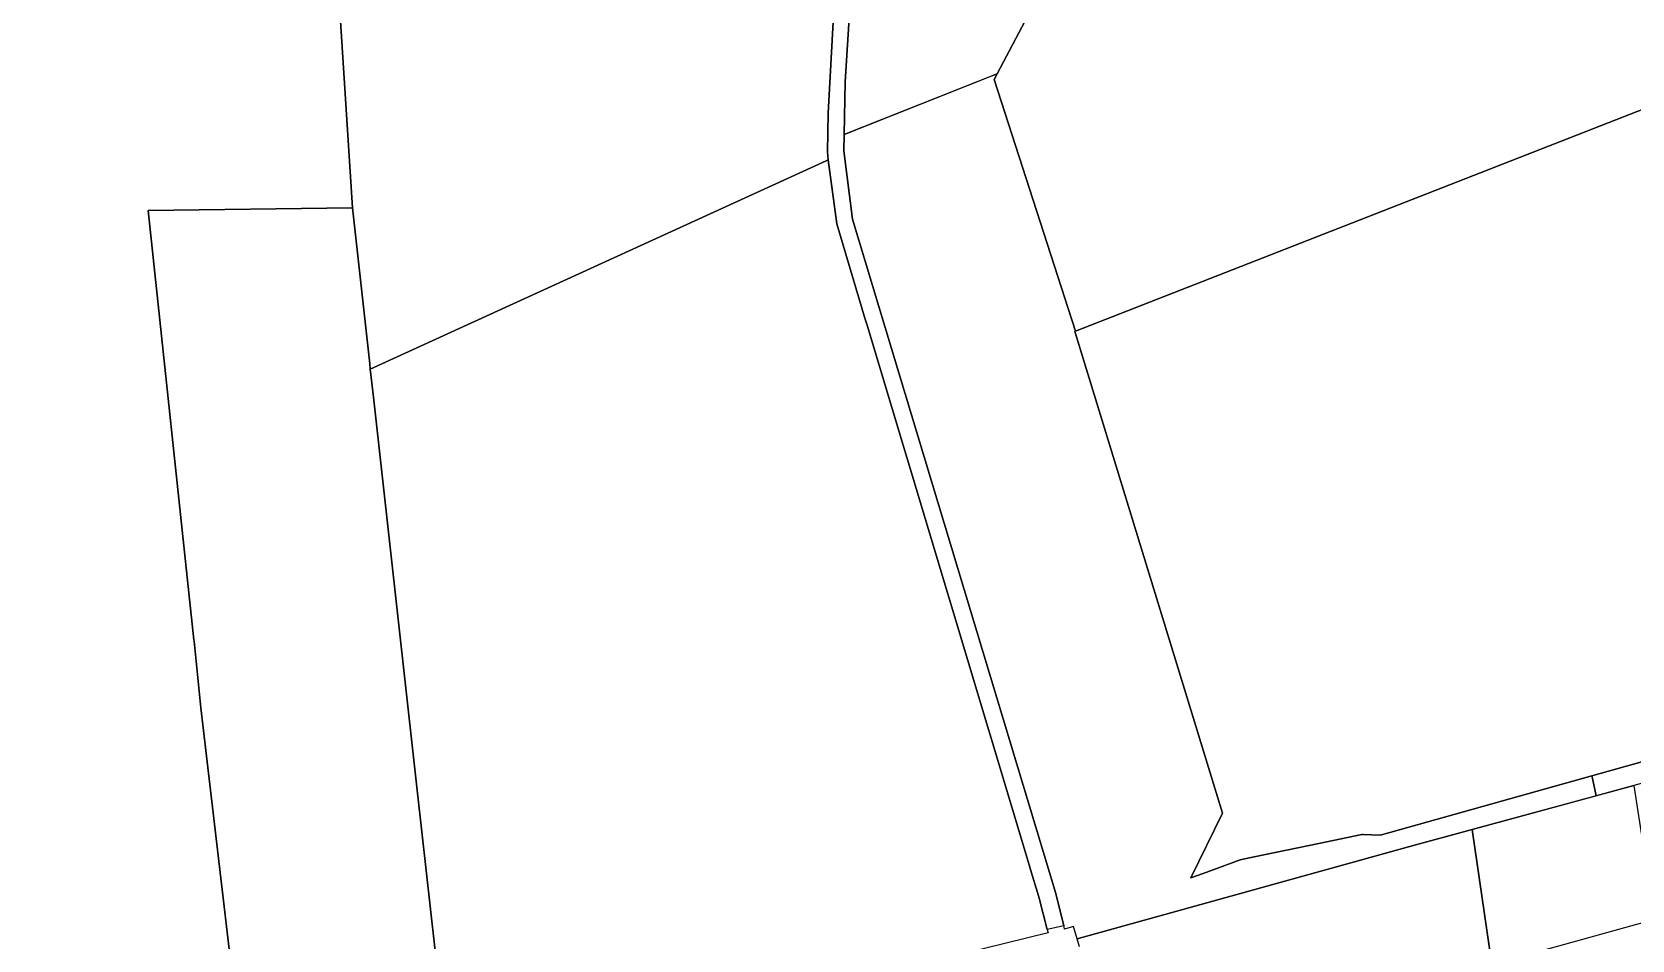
# Model space of a CAD drawing. Header units: metres. Extents: x 3 to 1005126, y 39 to 4383651.
# Drawn here: x 488626.3 to 489110.1, y 4357618.9 to 4357893.5 of the extents above; entities that cross this region are included whole.
import ezdxf

# ---------------------------------------------------------------- set-up
doc = ezdxf.new("R2010")
doc.units = ezdxf.units.M
doc.header["$MEASUREMENT"] = 0
doc.layers.add('TM_Llucmajor', color=7, linetype='Continuous')

msp = doc.modelspace()

# ---------------------------------------------------------------- linework, layer by layer
at = {"layer": 'TM_Llucmajor', "linetype": 'Continuous', "flags": 128}
for points in [[(488880.88, 4358015.86), (488872.2, 4357878.41), (488871.9, 4357862.54), (488871.8, 4357857.55), (488874.42, 4357836.86), (488935.84, 4357632.97), (488938.29, 4357623.16), (488933.29, 4357622.05), (488930.85, 4357631.52), (488930.66, 4357632.22), (488928.16, 4357640.5), (488927.81, 4357641.68), (488878.71, 4357805.16), (488878.17, 4357806.95), (488869.66, 4357835.48), (488867.09, 4357854.79), (488866.82, 4357857.23), (488867.06, 4357868.96), (488870.25, 4357927.88)], [(488933.11, 4357909.33), (488918.16, 4357880.86), (488918.16, 4357880.86), (488871.9, 4357862.54), (488872.2, 4357878.41), (488880.88, 4358015.86)], [(488712.58, 4358006.63), (488723.26, 4357840.33), (488661.51, 4357839.55), (488675.29, 4357709.65), (488675.33, 4357709.28), (488677.43, 4357689.09), (488692.24, 4357562.92), (488692.48, 4357560.89), (488692.67, 4357559.23), (488692.73, 4357558.74), (488693.09, 4357555.8), (488698.15, 4357515.11), (488694.94, 4357514.62), (488558.05, 4357493.91)], [(488870.25, 4357927.88), (488867.06, 4357868.96), (488866.82, 4357857.23), (488867.09, 4357854.79), (488866.44, 4357854.49), (488728.63, 4357791.53), (488728.45, 4357793.14), (488723.26, 4357840.33), (488712.58, 4358006.63)], [(489163.9, 4357889.92), (488941.8, 4357803.06), (488917.26, 4357879.17), (488918.16, 4357880.86), (488933.11, 4357909.33)], [(489184.67, 4357692.8), (489097.96, 4357668.55), (489034.35, 4357650.76), (489033.83, 4357650.61), (489028.77, 4357650.82), (489028.34, 4357650.84), (489015.36, 4357648.14), (488995.8, 4357644.07), (488991.57, 4357643.19), (488980.37, 4357639.07), (488976.72, 4357637.73), (488986.29, 4357657.26), (488941.75, 4357802.62), (488941.63, 4357802.99), (488941.8, 4357803.06), (488941.8, 4357803.06), (489163.9, 4357889.92)], [(488943, 4357616.83), (488942.31, 4357619.25), (489042.52, 4357647.04), (489061.74, 4357652.29), (489067.67, 4357611.46)]]:
    msp.add_lwpolyline(points, dxfattribs=at)
for points in [[(489197.9, 4357870.55), (489275.05, 4357827.04), (489545.3, 4357795.74), (489548.73, 4357795.35), (489549.35, 4357795.28), (489549.41, 4357795.27), (489550.99, 4357795.74), (489551.48, 4357795.89), (489551.9, 4357794.45), (489231.99, 4357698.77), (489110.6, 4357665.63), (489099.22, 4357662.52), (489098.12, 4357667.8), (489097.96, 4357668.55), (489184.67, 4357692.8), (489229.74, 4357705.96), (489156.91, 4357842.17), (489156.34, 4357843.49), (489156.32, 4357844.52), (489175.81, 4357883.06), (489197.9, 4357870.55)], [(488916.53, 4357880.22), (488918.16, 4357880.86), (488917.26, 4357879.17), (488941.8, 4357803.06), (488941.63, 4357802.99), (488941.75, 4357802.62), (488986.29, 4357657.26), (488976.72, 4357637.73), (488980.37, 4357639.07), (488991.57, 4357643.19), (488995.8, 4357644.07), (489015.36, 4357648.14), (489028.34, 4357650.84), (489028.77, 4357650.82), (489033.83, 4357650.61), (489034.35, 4357650.76), (489097.96, 4357668.55), (489098.12, 4357667.8), (489099.22, 4357662.52), (489061.74, 4357652.29), (489042.52, 4357647.04), (488942.31, 4357619.25), (488941.23, 4357623), (488938.53, 4357622.21), (488938.36, 4357622.88), (488938.29, 4357623.16), (488935.84, 4357632.97), (488874.42, 4357836.86), (488871.8, 4357857.55), (488871.9, 4357862.54), (488916.53, 4357880.22)], [(488729.58, 4357783.06), (488728.63, 4357791.53), (488866.44, 4357854.49), (488867.09, 4357854.79), (488869.66, 4357835.48), (488878.17, 4357806.95), (488878.71, 4357805.16), (488927.81, 4357641.68), (488928.16, 4357640.5), (488930.66, 4357632.22), (488930.85, 4357631.52), (488933.29, 4357622.05), (488933.4, 4357621.64), (488933.55, 4357621.04), (488752.57, 4357576.49), (488748.11, 4357616.57), (488742.91, 4357663.28), (488729.58, 4357783.06)], [(488675.33, 4357709.28), (488675.29, 4357709.65), (488661.51, 4357839.55), (488723.26, 4357840.33), (488728.45, 4357793.14), (488728.63, 4357791.53), (488729.58, 4357783.06), (488742.91, 4357663.28), (488748.11, 4357616.57), (488752.57, 4357576.49), (488754.74, 4357557.06), (488758.35, 4357524.7), (488698.15, 4357515.11), (488693.09, 4357555.8), (488692.73, 4357558.74), (488692.67, 4357559.23), (488692.48, 4357560.89), (488692.24, 4357562.92), (488677.43, 4357689.09), (488675.33, 4357709.28)], [(489116.85, 4357625.13), (489087.83, 4357617.06), (489067.67, 4357611.46), (489061.74, 4357652.29), (489110.6, 4357665.63), (489116.85, 4357625.13)]]:
    msp.add_lwpolyline(points, close=True, dxfattribs=at)

doc.saveas('drawing.dxf')
